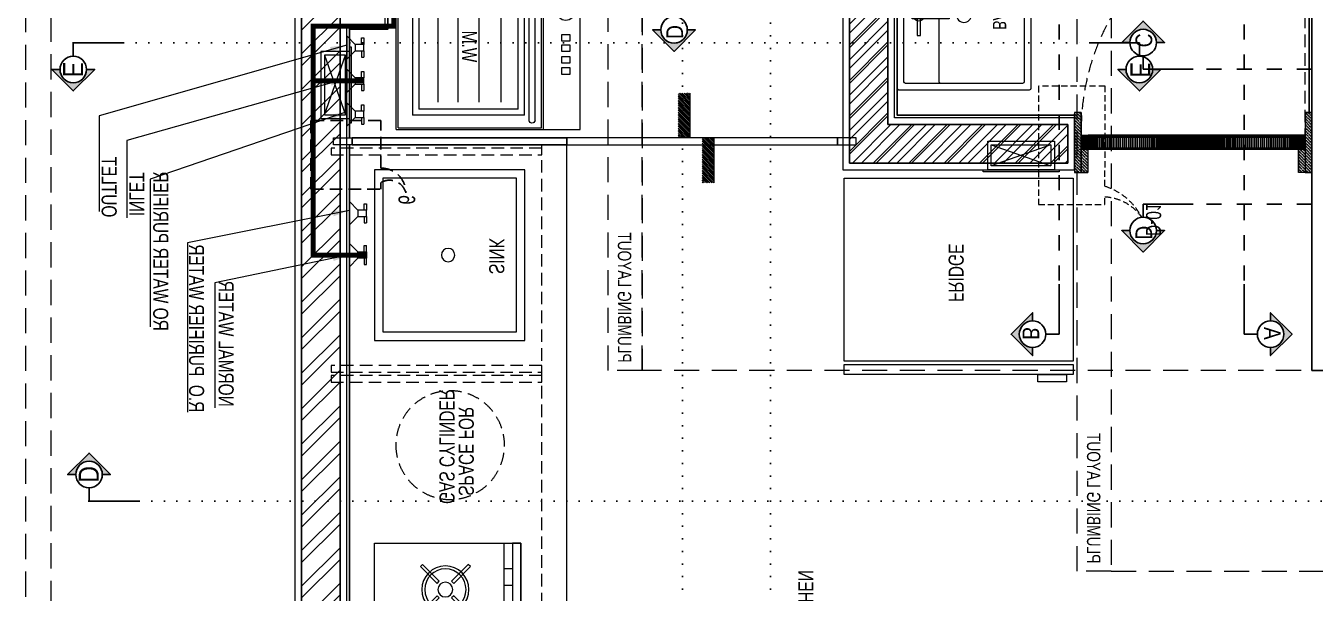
# Model space of a CAD drawing. Header units: inches. Extents: x 899679 to 12882928, y -3363313 to 527800.
# Drawn here: x 915989 to 919846, y 523694 to 525390 of the extents above; entities that cross this region are included whole.
import ezdxf
from ezdxf.enums import TextEntityAlignment as Align

# ---------------------------------------------------------------- set-up
doc = ezdxf.new("R2010")
doc.units = ezdxf.units.IN
doc.header["$LTSCALE"] = 150
for name, pattern in [('Dash', [6, 3, -3]), ('DASHED', [0.75, 0.5, -0.25]), ('DASHED2', [0.375, 0.25, -0.125]), ('DOT2', [0.125, 0, -0.125]), ('HIDDEN', [0.375, 0.25, -0.125])]:
    doc.linetypes.add(name, pattern=pattern)
for name, color, linetype, lineweight in [('46', 46, 'Continuous', 5), ('E-ELECT. SB', 240, 'Continuous', 5), ('el02', 4, 'Continuous', 9), ('ELE-01-MSA', 7, 'Continuous', 30), ('fer', 5, 'Continuous', 9), ('FURNITURE-MSA', 251, 'Continuous', 5), ('g-cen-sym', 8, 'Continuous', 25), ('g-cent-sym', 8, 'Continuous', 15), ('G-DIM', 8, 'Continuous', 15), ('g-dot', 8, 'HIDDEN', 9), ('g-ele-02', 8, 'Continuous', 9), ('g-ele-03', 8, 'Continuous', 5), ('g-ele-3', 8, 'Continuous', 0), ('g-ele02', 8, 'Continuous', 9), ('g-ele03', 8, 'Continuous', 0), ('g-fer', 8, 'Continuous', 9), ('g-text', 8, 'Continuous', 9), ('g-wall', 8, 'Continuous', 30), ('P_Water Supply Downtake pipe', 3, 'Continuous', 25), ('PLASTER', 3, 'Continuous', 9), ('SHEET', 7, 'Continuous', 13), ('STONE', 40, 'Continuous', 18), ('TILE', 8, 'Continuous', 13), ('WALL HATCH-MSA', 251, 'Continuous', 9), ('WALL-MSA', 32, 'Continuous', 30)]:
    doc.layers.add(name, color=color, linetype=linetype, lineweight=lineweight)
for name, color, linetype in [('COLOUMN HATCH', 251, 'Continuous'), ('g-sol250', 8, 'Continuous'), ('TILE SECTION', 152, 'Continuous')]:
    doc.layers.add(name, color=color, linetype=linetype)
doc.styles.add('ARIAL', font='swisscl.ttf')
doc.styles.add('arial unicode', font='swisscl.ttf', dxfattribs={"height": 165})
doc.styles.add('SWINS', font='swissc.ttf')
doc.dimstyles.new('Scale-50', dxfattribs={"dimtxt": 75, "dimasz": 25, "dimexe": 0, "dimexo": 0, "dimgap": 20, "dimtad": 1, "dimdec": 0, "dimrnd": 1, "dimzin": 3, "dimdsep": 46, "dimtxsty": 'ARIAL', "dimblk": 'ARCHTICK', "dimcen": 0, "dimse1": 1, "dimse2": 1, "dimclrd": 50, "dimclrt": 256, "dimadec": 0, "dimazin": 0, "dimtfac": 1, "dimtdec": 0, "dimtmove": 1, "dimatfit": 3, "dimfxl": 1, "dimtolj": 1, "dimtzin": 0, "dimlwd": 18, "dimarcsym": 0})
pattern_1 = [(45, (207735.457, 59958.3721), (0.883883476, -0.883883476), [])]

# ---------------------------------------------------------------- blocks, each defined once
blk = doc.blocks.new('sec')
at = {"layer": 'g-cen-sym'}
h = blk.add_hatch(color=256, dxfattribs=at)
h.paths.add_polyline_path([(0, 538), (-108, 430), (-108, 399, -0.206231), (0, 446, -0.414214), (149, 297), (240, 297)])
h.paths.add_polyline_path([(-108, 399), (-108, 430), (-138, 399), (-138, 352, -0.095653)])
h.paths.add_polyline_path([(-138, 399), (-168, 369), (-168, 297), (-149, 297, -0.094234), (-138, 352)])
h.paths.add_polyline_path([(-168, 369), (-205, 333), (-205, 297), (-168, 297)])
h.paths.add_polyline_path([(-205, 333), (-240, 297), (-205, 297)])
for q in [(0, 149), (-562, 0)]:
    blk.add_line((0, 0), q, dxfattribs=at)
blk.add_lwpolyline([(-149, 297), (-240, 297), (0, 538), (240, 297), (149, 297)], dxfattribs=at)
blk.add_circle((0, 297), 149, dxfattribs=at)
blk = doc.blocks.new('G$C6F56415B')
at = {"layer": 'g-cen-sym', "color": 251, "linetype": 'Dash', "lineweight": -3, "ltscale": 0.1}
for p, q in [((1097.5, -2574.8), (1097.5, -233.3)), ((1501, -2574.8), (1501, -233.3))]:
    blk.add_line(p, q, dxfattribs=at)
at = {"layer": 'PLASTER', "color": 251}
blk.add_lwpolyline([(600, -600), (755, -600), (755, -2015), (2713.5, -2015), (2713.5, -1363), (2868.5, -1363), (2868.5, -2170), (600, -2170)], close=True, dxfattribs=at)
at = {"layer": 'SHEET', "color": 251, "linetype": 'HIDDEN', "ltscale": 2}
for points in [[(0, 0), (3468.5, 0), (3468.5, -2770), (0, -2770)], [(3468.5, -2770), (0, -2770), (0, -2872), (3468.5, -2872)]]:
    blk.add_lwpolyline(points, close=True, dxfattribs=at)
at = {"layer": 'g-cen-sym', "color": 251, "lineweight": -3, "yscale": 0.2666666667908428, "zscale": 0.2666666667908428}
for p, xscale, rotation in [((1097.5, -2674.6), -0.2666666667908428, 89.99999911954795), ((1501, -2674.6), 0.2666666667908428, 270.0000008804522)]:
    blk.add_blockref('sec', p, dxfattribs=dict(at, xscale=xscale, rotation=rotation))
at = {"layer": 'g-cen-sym', "color": 251, "lineweight": -3, "style": 'SWINS'}
for s, p in [('D', (1011.8, -2672.5, 0)), ('C', (1586.7, -2672.5, 0))]:
    blk.add_text(s, height=50, dxfattribs=at).set_placement(p, align=Align.MIDDLE_CENTER)
at = {"layer": 'g-text', "color": 251, "style": 'arial unicode'}
blk.add_text('PLUMBING LAYOUT ', height=40, dxfattribs=at).set_placement((23.5, -2842.6))
blk = doc.blocks.new('A$C90003454')
at = {"layer": '46'}
for points in [[(61, 43.9), (61, 83.9), (41, 83.9), (41, 43.9)], [(689, 83.9), (689, 43.9), (709, 43.9), (709, 83.9)]]:
    blk.add_hatch(color=256, dxfattribs=at).paths.add_polyline_path(points)
at = {"layer": 'g-sol250'}
h = blk.add_hatch(color=256, dxfattribs=at)
h.dxf.hatch_style = 1
h.paths.add_polyline_path([(60, -28), (40, -28), (40, 42), (60, 42)])
h.paths.add_polyline_path([(40, -28), (20, -28), (20, 151), (40, 151)])
h = blk.add_hatch(color=256, dxfattribs=at)
h.dxf.hatch_style = 1
h.paths.add_polyline_path([(710, -28), (690, -28), (690, 42), (710, 42)])
h.paths.add_polyline_path([(730, -28), (710, -28), (710, 151), (730, 151)])
at = {"layer": 'g-dot', "linetype": 'HIDDEN'}
blk.add_lwpolyline([(708, 778.2), (709, 80)], dxfattribs=at)
blk.add_arc((718.4, 100), 678.3, 90.8798, 182.8507, dxfattribs=at)
at = {"layer": 'g-ele-02', "ltscale": 750}
for p, q in [((40, 42), (60, 42)), ((40, -28), (40, 38.1)), ((20, -28), (40, -28))]:
    blk.add_line(p, q, dxfattribs=at)
for points in [[(20, 151), (20, -28), (40, -28), (40, 151)], [(710, 151), (710, -28), (730, -28), (730, 151)], [(40, -28), (40, 42), (60, 42), (60, -28)], [(690, -28), (690, 42), (710, 42), (710, -28)]]:
    blk.add_lwpolyline(points, close=True, dxfattribs=at)
at = {"layer": 'g-ele-3'}
for p, q in [((40, 62), (40, 42)), ((40, 42), (690, 42))]:
    blk.add_line(p, q, dxfattribs=at)
at = {"layer": 'g-ele02'}
for p, q in [((41, 43.9), (41, 83.9)), ((41, 83.9), (61, 83.9)), ((689, 83.9), (61, 83.9)), ((61, 83.9), (61, 43.9)), ((689, 82.9), (61, 82.9)), ((61, 43.9), (41, 43.9)), ((689, 44.9), (61, 44.9)), ((689, 43.9), (61, 43.9))]:
    blk.add_line(p, q, dxfattribs=at)
blk.add_lwpolyline([(689, 43.9), (709, 43.9), (709, 83.9), (689, 83.9)], close=True, dxfattribs=at)
at = {"layer": 'TILE'}
for p, q in [((64, 44.9, 0), (64, 82.9, 0)), ((70.2, 44.9, 0), (70.2, 82.9, 0)), ((76.5, 44.9, 0), (76.5, 82.9, 0)), ((82.7, 44.9, 0), (82.7, 82.9, 0)), ((89, 44.9, 0), (89, 82.9, 0)), ((95.2, 44.9, 0), (95.2, 82.9, 0)), ((101.5, 44.9, 0), (101.5, 82.9, 0)), ((107.7, 44.9, 0), (107.7, 82.9, 0)), ((114, 44.9, 0), (114, 82.9, 0)), ((120.2, 44.9, 0), (120.2, 82.9, 0)), ((126.5, 44.9, 0), (126.5, 82.9, 0)), ((132.7, 44.9, 0), (132.7, 82.9, 0)), ((139, 44.9, 0), (139, 82.9, 0)), ((145.2, 44.9, 0), (145.2, 82.9, 0)), ((151.5, 44.9, 0), (151.5, 82.9, 0)), ((157.7, 44.9, 0), (157.7, 82.9, 0)), ((164, 44.9, 0), (164, 82.9, 0)), ((170.2, 44.9, 0), (170.2, 82.9, 0)), ((176.5, 44.9, 0), (176.5, 82.9, 0)), ((182.7, 44.9, 0), (182.7, 82.9, 0)), ((189, 44.9, 0), (189, 82.9, 0)), ((195.2, 44.9, 0), (195.2, 82.9, 0)), ((201.5, 44.9, 0), (201.5, 82.9, 0)), ((207.7, 44.9, 0), (207.7, 82.9, 0)), ((214, 44.9, 0), (214, 82.9, 0)), ((220.2, 44.9, 0), (220.2, 82.9, 0)), ((226.5, 44.9, 0), (226.5, 82.9, 0)), ((232.7, 44.9, 0), (232.7, 82.9, 0)), ((239, 44.9, 0), (239, 82.9, 0)), ((245.2, 44.9, 0), (245.2, 82.9, 0)), ((245.2, 44.9, 0), (245.2, 82.9, 0)), ((251.5, 44.9, 0), (251.5, 82.9, 0)), ((251.5, 44.9, 0), (251.5, 82.9, 0)), ((257.7, 44.9, 0), (257.7, 82.9, 0)), ((257.7, 44.9, 0), (257.7, 82.9, 0)), ((264, 44.9, 0), (264, 82.9, 0)), ((264, 44.9, 0), (264, 82.9, 0)), ((270.2, 44.9, 0), (270.2, 82.9, 0)), ((270.2, 44.9, 0), (270.2, 82.9, 0)), ((276.5, 44.9, 0), (276.5, 82.9, 0)), ((276.5, 44.9, 0), (276.5, 82.9, 0)), ((282.7, 44.9, 0), (282.7, 82.9, 0)), ((282.7, 44.9, 0), (282.7, 82.9, 0)), ((289, 44.9, 0), (289, 82.9, 0)), ((289, 44.9, 0), (289, 82.9, 0)), ((295.2, 44.9, 0), (295.2, 82.9, 0)), ((301.5, 44.9, 0), (301.5, 82.9, 0)), ((307.7, 44.9, 0), (307.7, 82.9, 0)), ((314, 44.9, 0), (314, 82.9, 0)), ((320.2, 44.9, 0), (320.2, 82.9, 0)), ((326.5, 44.9, 0), (326.5, 82.9, 0)), ((332.7, 44.9, 0), (332.7, 82.9, 0)), ((339, 44.9, 0), (339, 82.9, 0)), ((339, 44.9, 0), (339, 82.9, 0)), ((345.2, 44.9, 0), (345.2, 82.9, 0)), ((351.5, 44.9, 0), (351.5, 82.9, 0)), ((357.7, 44.9, 0), (357.7, 82.9, 0)), ((364, 44.9, 0), (364, 82.9, 0)), ((370.2, 44.9, 0), (370.2, 82.9, 0)), ((376.5, 44.9, 0), (376.5, 82.9, 0)), ((382.7, 44.9, 0), (382.7, 82.9, 0)), ((389, 44.9, 0), (389, 82.9, 0)), ((395.2, 44.9, 0), (395.2, 82.9, 0)), ((401.5, 44.9, 0), (401.5, 82.9, 0)), ((407.7, 44.9, 0), (407.7, 82.9, 0)), ((414, 44.9, 0), (414, 82.9, 0)), ((420.2, 44.9, 0), (420.2, 82.9, 0)), ((426.5, 44.9, 0), (426.5, 82.9, 0)), ((432.7, 44.9, 0), (432.7, 82.9, 0)), ((439, 44.9, 0), (439, 82.9, 0)), ((445.2, 44.9, 0), (445.2, 82.9, 0)), ((451.5, 44.9, 0), (451.5, 82.9, 0)), ((457.7, 44.9, 0), (457.7, 82.9, 0)), ((464, 44.9, 0), (464, 82.9, 0)), ((470.2, 44.9, 0), (470.2, 82.9, 0)), ((476.5, 44.9, 0), (476.5, 82.9, 0)), ((482.7, 44.9, 0), (482.7, 82.9, 0)), ((482.7, 44.9, 0), (482.7, 82.9, 0)), ((489, 44.9, 0), (489, 82.9, 0)), ((489, 44.9, 0), (489, 82.9, 0)), ((495.2, 44.9, 0), (495.2, 82.9, 0)), ((495.2, 44.9, 0), (495.2, 82.9, 0)), ((501.5, 44.9, 0), (501.5, 82.9, 0)), ((501.5, 44.9, 0), (501.5, 82.9, 0)), ((507.7, 44.9, 0), (507.7, 82.9, 0)), ((507.7, 44.9, 0), (507.7, 82.9, 0)), ((514, 44.9, 0), (514, 82.9, 0)), ((514, 44.9, 0), (514, 82.9, 0)), ((520.2, 44.9, 0), (520.2, 82.9, 0)), ((520.2, 44.9, 0), (520.2, 82.9, 0)), ((526.5, 44.9, 0), (526.5, 82.9, 0)), ((526.5, 44.9, 0), (526.5, 82.9, 0)), ((532.7, 44.9, 0), (532.7, 82.9, 0)), ((539, 44.9, 0), (539, 82.9, 0)), ((545.2, 44.9, 0), (545.2, 82.9, 0)), ((551.5, 44.9, 0), (551.5, 82.9, 0)), ((557.7, 44.9, 0), (557.7, 82.9, 0)), ((564, 44.9, 0), (564, 82.9, 0)), ((570.2, 44.9, 0), (570.2, 82.9, 0)), ((576.5, 44.9, 0), (576.5, 82.9, 0)), ((582.7, 44.9, 0), (582.7, 82.9, 0)), ((589, 44.9, 0), (589, 82.9, 0)), ((595.2, 44.9, 0), (595.2, 82.9, 0)), ((601.5, 44.9, 0), (601.5, 82.9, 0)), ((607.7, 44.9, 0), (607.7, 82.9, 0)), ((614, 44.9, 0), (614, 82.9, 0)), ((620.2, 44.9, 0), (620.2, 82.9, 0)), ((626.5, 44.9, 0), (626.5, 82.9, 0)), ((632.7, 44.9, 0), (632.7, 82.9, 0)), ((639, 44.9, 0), (639, 82.9, 0)), ((645.2, 44.9, 0), (645.2, 82.9)), ((651.5, 44.9, 0), (651.5, 82.9, 0)), ((657.7, 44.9, 0), (657.7, 82.9, 0)), ((664, 44.9, 0), (664, 82.9, 0)), ((670.2, 44.9, 0), (670.2, 82.9, 0)), ((676.5, 44.9, 0), (676.5, 82.9, 0)), ((682.7, 44.9, 0), (682.7, 82.9, 0)), ((689, 44.9, 0), (689, 82.9, 0))]:
    blk.add_line(p, q, dxfattribs=at)
at = {"layer": 'TILE SECTION'}
blk.add_line((20, 139, 0), (20, 147, 0), dxfattribs=at)
blk.add_lwpolyline([(28, -28), (28, -28)], dxfattribs=at)
blk = doc.blocks.new('G$CDDA0B9F1')
for p, q in [((-400, 220), (-400, -220)), ((-5, 225), (-395, 225)), ((-380, 200), (-380, -200)), ((-130, 205), (-375, 205)), ((-25, 205), (-130, 205)), ((-125, -200), (-125, 200)), ((-20, -200), (-20, 200)), ((0, -220), (0, 220)), ((-395, -225), (-5, -225)), ((-375, -205), (-130, -205)), ((-130, -205), (-25, -205))]:
    blk.add_line(p, q)
at = {"elevation": 0}
blk.add_lwpolyline([(-155, -11.4), (-45, -11.4), (-45, 11.4), (-155, 11.4)], close=True, dxfattribs=at)
for points in [[(-74.5, -11.4), (-54.5, -11.4), (-54.5, 11.4), (-74.5, 11.4)], [(-59.5, -11.4), (-59.5, -61.4), (-69.5, -61.4), (-69.5, -11.4)]]:
    blk.add_lwpolyline(points, close=True)
for centre, radius in [((-199.5, 0), 22.5), ((-64.5, 0), 17.5)]:
    blk.add_circle(centre, radius)
for centre, start, end in [((-395, 220), 90, 180), ((-375, 200), 90, 180), ((-130, 200), 0, 90), ((-25, 200), 0, 90), ((-5, 220), 0, 90), ((-395, -220), 180, 270), ((-375, -200), 180, 270), ((-130, -200), 270, 0), ((-25, -200), 270, 0), ((-5, -220), 270, 0)]:
    blk.add_arc(centre, 5, start, end)
blk = doc.blocks.new('G$C0B7125EA')
at = {"layer": 'WALL HATCH-MSA', "lineweight": 0}
h = blk.add_hatch(dxfattribs=at)
h.set_pattern_fill('ANSI32', color=251, scale=200)
h.set_pattern_definition([(45, (-1157248.5, -736189.16), (-53.0330086, 53.0330086), []), (45, (-1157213.145, -736189.16), (-53.0330086, 53.0330086), [])])
h.paths.add_polyline_path([(-1942, 510), (-2057, 510), (-2057, -143), (143, -143), (143, 1375), (28, 1375), (28, -28), (-1942, -28)])
at = {"layer": 'g-cen-sym', "color": 251, "linetype": 'Dash', "lineweight": -3, "ltscale": 0.1}
for p, q in [((517.1, 1037.4), (-2418.8, 1037.5)), ((517.1, 484), (-2418.8, 484))]:
    blk.add_line(p, q, dxfattribs=at)
at = {"layer": 'g-cent-sym', "color": 251, "linetype": 'HIDDEN', "ltscale": 0.5, "elevation": 1}
blk.add_lwpolyline([(-1827.2, 621.4), (-1826.9, 422.7), (-2180.5, 422.5), (-2180.8, 621.3), (-2157.6, 621.3, 0.230294), (-2218.2, 730.2, -0.199841), (-2126, 621.3)], format="xyb", close=True, dxfattribs=at)
at = {"layer": 'PLASTER', "color": 251}
blk.add_lwpolyline([(-408.5, 1995), (-408.5, 1240), (-2677, 1240), (-2677, 1995)], dxfattribs=at)
blk.add_lwpolyline([(-2077, 530), (-1922, 530), (-1922, -8), (8, -8), (8, 1395), (163, 1395), (163, -163), (-2077, -163)], close=True, dxfattribs=at)
at = {"layer": 'SHEET', "color": 251, "linetype": 'HIDDEN', "ltscale": 2}
for points in [[(-2677, -763), (763, -763), (763, 1995), (-2677, 1995)], [(763, -763), (-2677, -763), (-2677, -865), (763, -865)]]:
    blk.add_lwpolyline(points, close=True, dxfattribs=at)
at = {"layer": 'TILE SECTION', "color": 251}
for points in [[(-408.5, 1240), (-408.5, 1232), (-1906, 1232)], [(-1914, 530), (-1914, 0), (0, 0), (0, 1224)]]:
    blk.add_lwpolyline(points, dxfattribs=at)
at = {"layer": 'WALL-MSA', "color": 251}
for p, q in [((-1942, 510), (-2057, 510)), ((-2057, 510), (-2057, -143)), ((-1942, 510), (-1942, -28)), ((28, -28), (-1942, -28)), ((143, -143), (-2057, -143))]:
    blk.add_line(p, q, dxfattribs=at)
at = {"layer": 'fer', "color": 251, "rotation": 269.9999999999998}
blk.add_blockref('G$CDDA0B9F1', (-1614, 0), dxfattribs=at)
at = {"layer": 'g-cen-sym', "color": 251, "lineweight": -3, "xscale": -0.2666666667908428, "yscale": 0.2666666667908428, "zscale": 0.2666666667908428}
blk.add_blockref('sec', (-2568.6, 1037.5), dxfattribs=at)
at = {"layer": 'g-cen-sym', "color": 251, "lineweight": -3, "yscale": 0.2666666667908428, "zscale": 0.2666666667908428}
for p, xscale, rotation in [((-2568.6, 484), 0.2666666667908428, 180), ((-1579.5, -667.6), -0.2666666667908428, 89.99999911954795)]:
    blk.add_blockref('sec', p, dxfattribs=dict(at, xscale=xscale, rotation=rotation))
at = {"layer": 'g-dot', "color": 251, "ltscale": 0.2, "xscale": -1, "rotation": 270}
blk.add_blockref('A$C90003454', (-2057, 510), dxfattribs=at)
at = {"layer": 'g-cen-sym', "color": 251, "lineweight": -3, "style": 'SWINS'}
for s, p in [('A', (-2566.2, 1121.8, 0)), ('B', (-2566.2, 399.6, 0)), ('D', (-1665.2, -665.5, 0))]:
    blk.add_text(s, height=50, dxfattribs=at).set_placement(p, align=Align.MIDDLE_CENTER)
at = {"layer": 'g-cent-sym', "color": 251, "linetype": 'DASHED', "lineweight": 0, "ltscale": 100, "style": 'ARIAL'}
blk.add_text('D-01', height=45, dxfattribs=at).set_placement((-2274.9, 744.1, 0))
at = {"layer": 'g-text', "color": 251, "style": 'arial unicode'}
blk.add_text('BASIN', height=40, dxfattribs=at).set_placement((-1597, 306, -0.2), align=Align.MIDDLE)
blk.add_text('PLUMBING LAYOUT ', height=40, dxfattribs=at).set_placement((-2653.5, -835.6))
blk = doc.blocks.new('STUV')
at = {"layer": 'FURNITURE-MSA'}
for p, q in [((168.7, 0, 0), (168.7, -600, 0)), ((-81.5, -69.6), (-75.3, -63.3)), ((-31.4, -119.7), (-81.5, -69.6)), ((-75.3, -63.3), (-25.2, -113.4)), ((11.8, -113.4), (61.9, -63.3)), ((68.2, -69.6), (18.1, -119.7)), ((61.9, -63.3), (68.2, -69.6)), ((168.7, -75.9, 0), (193.7, -75.9, 0)), ((-25.2, -113.4), (-31.4, -119.7)), ((18.1, -119.7), (11.8, -113.4)), ((193.7, -125.7, 0), (168.7, -125.7, 0)), ((-81.5, -206.8), (-31.4, -156.7)), ((-25.2, -162.9), (-75.3, -213)), ((-31.4, -156.7), (-25.2, -162.9)), ((11.8, -162.9), (18.1, -156.7)), ((61.9, -213), (11.8, -162.9)), ((18.1, -156.7), (68.2, -206.8)), ((-75.3, -213), (-81.5, -206.8)), ((68.2, -206.8), (61.9, -213)), ((-81.5, -393.2), (-75.3, -387)), ((-31.4, -443.3), (-81.5, -393.2)), ((-75.3, -387), (-25.2, -437.1)), ((11.8, -437.1), (61.9, -387)), ((68.2, -393.2), (18.1, -443.3)), ((61.9, -387), (68.2, -393.2)), ((-25.2, -437.1), (-31.4, -443.3)), ((18.1, -443.3), (11.8, -437.1)), ((-81.5, -530.4), (-31.4, -480.3)), ((-25.2, -486.6), (-75.3, -536.7)), ((-31.4, -480.3), (-25.2, -486.6)), ((11.8, -486.6), (18.1, -480.3)), ((61.9, -536.7), (11.8, -486.6)), ((18.1, -480.3), (68.2, -530.4)), ((193.7, -474.3, 0), (168.7, -474.3, 0)), ((-75.3, -536.7), (-81.5, -530.4)), ((68.2, -530.4), (61.9, -536.7)), ((193.7, -524.1, 0), (168.7, -524.1, 0))]:
    blk.add_line(p, q, dxfattribs=at)
for points in [[(-218.6, -600), (218.6, -600), (218.6, 0), (-218.6, 0)], [(218.6, -600), (193.7, -600), (193.7, 0), (218.6, 0)]]:
    blk.add_lwpolyline(points, close=True, dxfattribs=at)
for centre, radius in [((-6.7, -138.2), 70.6), ((-6.7, -138.2), 61.8), ((-6.7, -138.2), 22.1), ((-6.7, -461.8), 70.6), ((-6.7, -461.8), 61.8), ((-6.7, -461.8), 22.1)]:
    blk.add_circle(centre, radius, dxfattribs=at)
blk = doc.blocks.new('TAP-1')
for p, q in [((9.5, -44.4), (28.6, -44.4)), ((9.5, -50.8), (28.6, -50.8)), ((28.6, -44.4), (28.6, -50.8))]:
    blk.add_line(p, q)
for points in [[(-9.5, -25.4), (-34.9, 0), (34.9, 0), (9.5, -25.4)], [(-9.5, -44.4), (-28.6, -44.4), (-28.6, -50.8), (-9.5, -50.8)]]:
    blk.add_lwpolyline(points)
blk.add_lwpolyline([(9.5, -25.4), (9.5, -50.8), (-9.5, -50.8), (-9.5, -25.4)], close=True)
blk = doc.blocks.new('DFHDS')
blk.add_line((5755.9, -4544.8), (5755.9, -5229.8))
blk.add_lwpolyline([(5755.9, -5229.8), (6302.7, -5229.8), (6302.7, -4544.8), (5755.9, -4544.8)])
for points in [[(6312.7, -5229.8), (6342.7, -5229.8), (6342.7, -4544.8), (6312.7, -4544.8)], [(6342.7, -5210.3), (6364.5, -5210.3), (6364.5, -5124), (6342.7, -5124)]]:
    blk.add_lwpolyline(points, close=True)
blk = doc.blocks.new('A$C355B709C')
at = {"layer": 'E-ELECT. SB', "ltscale": 750}
for p, q in [((100, 91), (-100, 91)), ((-100, 91), (-100, 6)), ((-89.3, 80.3), (89.3, 17.3)), ((89.3, 80.3), (-89.3, 17.3)), ((100, 6), (100, 91)), ((-100, 6), (-113.3, 6)), ((-113.3, 6), (-113.3, 0)), ((-113.3, 0), (113.3, 0)), ((-100, 6), (100, 6)), ((113.3, 6), (100, 6)), ((113.3, 0), (113.3, 6))]:
    blk.add_line(p, q, dxfattribs=at)
blk.add_lwpolyline([(-89.3, 17.3), (89.3, 17.3), (89.3, 80.3), (-89.3, 80.3)], close=True, dxfattribs=at)
blk = doc.blocks.new('G$C7E7AA53E')
at = {"ltscale": 100}
for p, q in [((0, 0), (0.55, 0)), ((0, -0.6), (0, 0)), ((0.55, -0.6), (0.55, 0)), ((0.1814, -0.0611), (0.1814, -0.033)), ((0.1814, -0.033), (0.2014, -0.033)), ((0.2014, -0.033), (0.2014, -0.0611)), ((0.2174, -0.0611), (0.2174, -0.033)), ((0.2174, -0.033), (0.2374, -0.033)), ((0.2374, -0.033), (0.2374, -0.0611)), ((0.2554, -0.0611), (0.2554, -0.033)), ((0.2554, -0.033), (0.2754, -0.033)), ((0.2754, -0.033), (0.2754, -0.0611)), ((0.2894, -0.033), (0.3095, -0.033)), ((0.2894, -0.0611), (0.2894, -0.033)), ((0.3095, -0.033), (0.3095, -0.0611)), ((0.2014, -0.0611), (0.1814, -0.0611)), ((0.2374, -0.0611), (0.2174, -0.0611)), ((0.2754, -0.0611), (0.2554, -0.0611)), ((0.3095, -0.0611), (0.2894, -0.0611)), ((0, -0.12), (0.55, -0.12)), ((0.006, -0.126), (0.544, -0.126)), ((0.006, -0.594), (0.006, -0.126)), ((0.544, -0.594), (0.544, -0.126)), ((0.5209, -0.1673), (0.0291, -0.1673)), ((0.0292, -0.1472), (0.5208, -0.1472)), ((0.0469, -0.182), (0.5071, -0.182)), ((0.0469, -0.182), (0.0469, -0.5467)), ((0.0669, -0.202), (0.4871, -0.202)), ((0.0669, -0.202), (0.0669, -0.5267)), ((0.4871, -0.202), (0.4871, -0.5267)), ((0.5071, -0.182), (0.5071, -0.5467)), ((0.0894, -0.2574), (0.4516, -0.2574)), ((0.0894, -0.3295), (0.4516, -0.3295)), ((0.0894, -0.3976), (0.4516, -0.3976)), ((0.0894, -0.4637), (0.4516, -0.4637)), ((0.5071, -0.5467), (0.0469, -0.5467)), ((0.4871, -0.5267), (0.0669, -0.5267)), ((0, -0.6), (0.55, -0.6)), ((0.006, -0.594), (0.544, -0.594))]:
    blk.add_line(p, q, dxfattribs=at)
for centre in [(0.3866, -0.0469), (0.4767, -0.0469)]:
    blk.add_circle(centre, 0.0295, dxfattribs=at)
for centre, start, end in [((0.0317, -0.1573), 103.7318, 255.3279), ((0.5183, -0.1573), 284.6721, 76.2682)]:
    blk.add_arc(centre, 0.0103, start, end, dxfattribs=at)
blk = doc.blocks.new('5t45t')
at = {"lineweight": 5}
h = blk.add_hatch(dxfattribs=at)
h.set_pattern_fill('ANSI31', color=250, scale=20, style=0)
h.set_pattern_definition(pattern_1)
h.paths.add_polyline_path([(222899.4, -15709.3), (222887.5, -15709.3), (222887.5, -15664.5), (222899.4, -15664.5)])
h = blk.add_hatch(dxfattribs=at)
h.set_pattern_fill('ANSI31', color=250, scale=20, style=0)
h.set_pattern_definition(pattern_1)
h.paths.add_polyline_path([(222875.6, -15754), (222863.7, -15754), (222863.7, -15709.3), (222875.6, -15709.3)])
at = {"color": 7}
blk.add_lwpolyline([(222899.4, -15664.5), (222899.4, -15709.3), (222875.6, -15709.3), (222875.6, -15754)], dxfattribs=at)
blk = doc.blocks.new('_ArchTick')
at = {"color": 0, "linetype": 'ByBlock', "const_width": 0.15}
blk.add_lwpolyline([(-0.5, -0.5), (0.5, 0.5)], dxfattribs=at)
blk = doc.blocks.new('G$C5646BBEC')
at = {"layer": 'COLOUMN HATCH'}
h = blk.add_hatch(color=252, dxfattribs=at)
h.dxf.hatch_style = 1
h.paths.add_polyline_path([(-2722.7, 3824.3), (-2722.7, 3812.3), (-2756.7, 3812.3), (-2756.7, 3824.3)])
h = blk.add_hatch(color=252, dxfattribs=at)
h.dxf.hatch_style = 1
h.paths.add_polyline_path([(-2756.7, 3170.3), (-2756.7, 3812.3), (-2755.7, 3812.3), (-2755.7, 3170.3)])
h = blk.add_hatch(dxfattribs=at)
h.set_pattern_fill('ANSI31', color=252, scale=2, angle=135)
h.set_pattern_definition([(180, (-16252459.537, -33574458.2603), (-4e-16, -6.35), [])])
h.paths.add_polyline_path([(-2755.7, 3812.3), (-2755.7, 3170.3), (-2755.7, 3158.3), (-2723.7, 3158.3), (-2723.7, 3170.3), (-2723.7, 3812.3)])
h = blk.add_hatch(color=252, dxfattribs=at)
h.dxf.hatch_style = 1
h.paths.add_polyline_path([(-2723.7, 3170.3), (-2722.7, 3170.3), (-2722.7, 3812.3), (-2723.7, 3812.3)])
h = blk.add_hatch(color=252, dxfattribs=at)
h.dxf.hatch_style = 1
h.paths.add_polyline_path([(-2722.7, 3158.3), (-2722.7, 3170.3), (-2756.7, 3170.3), (-2756.7, 3158.3)])
at = {"layer": 'g-ele-03'}
h = blk.add_hatch(dxfattribs=at)
h.set_pattern_fill('ANSI36', color=252, scale=2, angle=90)
h.set_pattern_definition([(315, (-16252799.916, -33582623.192), (12.3478521665, -3.3675960454), [15.875, -3.175, 0, -3.175])])
h.paths.add_polyline_path([(-2828.7, 3826.3), (-2828.7, 3846.3), (-2649.7, 3846.3), (-2649.7, 3826.3)])
h.paths.add_polyline_path([(-2828.7, 3806.3), (-2828.7, 3826.3), (-2758.7, 3826.3), (-2758.7, 3806.3)])
h = blk.add_hatch(dxfattribs=at)
h.set_pattern_fill('ANSI36', color=252, scale=2, angle=270)
h.set_pattern_definition([(315, (-16252799.916, -33582473.192), (12.3478521665, -3.3675960454), [15.875, -3.175, 0, -3.175])])
h.paths.add_polyline_path([(-2828.7, 3156.3), (-2828.7, 3136.3), (-2649.7, 3136.3), (-2649.7, 3156.3)])
h.paths.add_polyline_path([(-2828.7, 3176.3), (-2828.7, 3156.3), (-2758.7, 3156.3), (-2758.7, 3176.3)])
at = {"layer": 'WALL HATCH-MSA', "lineweight": 0}
h = blk.add_hatch(dxfattribs=at)
h.set_pattern_fill('ANSI32', color=252, scale=200)
h.set_pattern_definition([(45, (-1157992.2, -733582.86), (-53.0330086, 53.0330086), []), (45, (-1157956.845, -733582.86), (-53.0330086, 53.0330086), [])])
h.paths.add_polyline_path([(-600.7, 3981.3), (-715.7, 3981.3), (-715.7, 2578.3), (-2685.7, 2578.3), (-2685.7, 3116.3), (-2800.7, 3116.3), (-2800.7, 2463.3), (-600.7, 2463.3)])
h = blk.add_hatch(dxfattribs=at)
h.set_pattern_fill('ANSI32', color=252, scale=200)
h.set_pattern_definition([(45, (-1157992.2, -733567.86), (-53.0330086, 53.0330086), []), (45, (-1157956.845, -733567.86), (-53.0330086, 53.0330086), [])])
h.paths.add_polyline_path([(-5972.1, 1626.5), (-5857.1, 1626.5), (-5857.1, 3001.3), (-5057.1, 3001.3), (-5057.1, 3116.3), (-5972.1, 3116.3)])
h.paths.add_polyline_path([(-5857.1, 940), (-5857.1, 826), (-6087.1, 826), (-6087.1, 825), (-600.7, 825), (-600.7, 1055), (-1287.2, 1055), (-1287.2, 940)])
at = {"layer": 'el02', "color": 252}
for p, q in [((-2649.7, 3846.3, 0), (-2828.7, 3846.3, 0)), ((-2828.7, 3846.3, 0), (-2828.7, 3806.3, 0)), ((-2649.7, 3826.3, 0), (-2828.7, 3826.3, 0)), ((-2758.7, 3826.3, 0), (-2758.7, 3806.3, 0)), ((-2649.7, 3826.3, 0), (-2649.7, 3846.3, 0)), ((-2758.7, 3806.3, 0), (-2828.7, 3806.3, 0)), ((-2758.7, 3176.3, 0), (-2828.7, 3176.3, 0)), ((-2828.7, 3136.3, 0), (-2828.7, 3176.3, 0)), ((-2758.7, 3156.3, 0), (-2758.7, 3176.3, 0)), ((-2649.7, 3156.3, 0), (-2828.7, 3156.3, 0)), ((-2649.7, 3136.3, 0), (-2828.7, 3136.3, 0)), ((-2649.7, 3156.3, 0), (-2649.7, 3136.3, 0))]:
    blk.add_line(p, q, dxfattribs=at)
at = {"layer": 'ELE-01-MSA', "color": 252}
blk.add_lwpolyline([(-2745.7, 976), (-2745.7, 1618), (-2725.7, 1618), (-2725.7, 976)], close=True, dxfattribs=at)
at = {"layer": 'g-cen-sym', "color": 252, "linetype": 'DOT2', "ltscale": 2}
for p, q in [((-3811.1, 188.9), (-3811.1, 3917.4)), ((-2441.7, 141.9), (-2441.7, 3180.6)), ((-164.3, 2227.6), (-6307.9, 2227.6)), ((-164.3, 1963.8), (-6307.9, 1963.8))]:
    blk.add_line(p, q, dxfattribs=at)
at = {"layer": 'g-cen-sym', "color": 252, "linetype": 'DASHED2', "elevation": 0}
blk.add_lwpolyline([(-2859.3, 1061.4, 0.501633), (-2889.6, 1136.6, -0.427244), (-2816.1, 1061.4), (-2673.9, 1061.4), (-2673.9, 852.6), (-2878.6, 852.6), (-2878.6, 1061.4)], format="xyb", close=True, dxfattribs=at)
at = {"layer": 'g-dot', "color": 252, "elevation": 0}
blk.add_lwpolyline([(-5304.1, 2973.3), (-5304.1, 1626.5), (-5304.1, 1543), (-2745.7, 1543)], dxfattribs=at)
at = {"layer": 'g-dot', "color": 252}
for points in [[(-3435.7, 913), (-3455.7, 913), (-3455.7, 1543), (-3435.7, 1543)], [(-3405.7, 913), (-3425.7, 913), (-3425.7, 1543), (-3405.7, 1543)], [(-2755.7, 913), (-2775.7, 913), (-2775.7, 1543), (-2755.7, 1543)]]:
    blk.add_lwpolyline(points, close=True, dxfattribs=at)
blk.add_circle((-3644, 1269.2, 0), 162.5, dxfattribs=at)
at = {"layer": 'g-ele02', "color": 252, "elevation": 0}
blk.add_lwpolyline([(-5229.1, 2973.3), (-5229.1, 1626.5), (-5229.1, 1618), (-2745.7, 1618)], dxfattribs=at)
at = {"layer": 'g-ele03', "color": 252}
blk.add_lwpolyline([(-2745.7, 2427.3), (-2725.7, 2427.3), (-2725.7, 1618), (-2745.7, 1618)], close=True, dxfattribs=at)
at = {"layer": 'g-fer', "color": 252}
for points in [[(-3330.7, 1043), (-3330.7, 1493), (-2820.7, 1493), (-2820.7, 1043)], [(-3305.7, 1068), (-3305.7, 1468), (-2845.7, 1468), (-2845.7, 1068)]]:
    blk.add_lwpolyline(points, close=True, dxfattribs=at)
blk.add_circle((-3075.7, 1263), 20, dxfattribs=at)
at = {"layer": 'g-wall', "color": 252}
for p, q in [((-2756.7, 3170.3, 0), (-2756.7, 3812.3, 0)), ((-2755.7, 3812.3, 0), (-2755.7, 3170.3, 0)), ((-2723.7, 3812.3, 0), (-2723.7, 3170.3, 0)), ((-2722.7, 3170.3, 0), (-2722.7, 3812.3, 0)), ((-2752.7, 3170.3, 0), (-2756.7, 3170.3, 0))]:
    blk.add_line(p, q, dxfattribs=at)
at = {"layer": 'g-wall', "color": 252, "elevation": 0}
for points in [[(-2722.7, 3824.3), (-2722.7, 3812.3), (-2756.7, 3812.3), (-2756.7, 3824.3)], [(-2722.7, 3158.3), (-2722.7, 3170.3), (-2756.7, 3170.3), (-2756.7, 3158.3)]]:
    blk.add_lwpolyline(points, close=True, dxfattribs=at)
at = {"layer": 'PLASTER', "color": 252}
blk.add_lwpolyline([(-3420.7, 4181.3), (-3420.7, 3846.3), (-1152.2, 3846.3), (-1152.2, 4181.3)], dxfattribs=at)
at = {"layer": 'PLASTER', "color": 252, "elevation": 0}
blk.add_lwpolyline([(-580.7, 4001.3), (-580.7, 2443.3), (-2820.7, 2443.3), (-2820.7, 3136.3), (-2665.7, 3136.3), (-2665.7, 2598.3), (-735.7, 2598.3), (-735.7, 4001.3)], close=True, dxfattribs=at)
blk.add_lwpolyline([(-6572.1, 1646.5), (-5992.1, 1646.5), (-5992.1, 3136.3), (-5037.1, 3136.3), (-5037.1, 2981.3), (-5837.1, 2981.3), (-5837.1, 1626.5), (-5837.1, 960), (-2392.2, 960), (-2392.2, 1075), (-1172.2, 1075), (-580.7, 1075), (-580.7, 805), (-6107.1, 805), (-6107.1, 1376.5), (-6572.1, 1376.5)], dxfattribs=at)
at = {"layer": 'SHEET', "color": 252, "linetype": 'HIDDEN', "ltscale": 2}
for points in [[(-6571.4, 4181.3), (0, 4181.3), (-0.7, 75), (-6572.1, 75)], [(-6572.1, 0), (0, 0), (0, 75), (-6572.1, 75)]]:
    blk.add_lwpolyline(points, close=True, dxfattribs=at)
at = {"layer": 'STONE', "color": 252}
for points in [[(-2725.7, 2483.3), (-2725.7, 2427.3), (-2745.7, 2427.3), (-2745.7, 2483.3)], [(-2725.7, 920), (-2725.7, 976), (-2745.7, 976), (-2745.7, 920)]]:
    blk.add_lwpolyline(points, close=True, dxfattribs=at)
at = {"layer": 'TILE SECTION', "color": 252, "elevation": 0}
for points in [[(-5229.1, 2981.3), (-5229.1, 2973.3), (-5829.1, 2973.3), (-5829.1, 1626.5), (-5829.1, 968), (-2745.7, 968)], [(-2725.7, 968), (-2400.2, 968), (-2400.2, 1083), (-1315.2, 1083)]]:
    blk.add_lwpolyline(points, dxfattribs=at)
at = {"layer": 'WALL-MSA', "color": 252}
for p, q in [((-2685.7, 3116.3), (-2800.7, 3116.3)), ((-2800.7, 3116.3), (-2800.7, 2463.3)), ((-2685.7, 3116.3), (-2685.7, 2578.3)), ((-715.7, 2578.3), (-2685.7, 2578.3)), ((-600.7, 2463.3), (-2800.7, 2463.3)), ((-1287.2, 940), (-5857.1, 940)), ((-600.7, 825), (-6087.1, 825))]:
    blk.add_line(p, q, dxfattribs=at)
at = {"layer": 'E-ELECT. SB', "color": 252, "ltscale": 300, "rotation": 270}
blk.add_blockref('A$C355B709C', (-2826.7, 2976.8, 0), dxfattribs=at)
at = {"layer": 'E-ELECT. SB', "color": 252, "xscale": -1, "rotation": 180}
blk.add_blockref('A$C355B709C', (-2567.1, 973.8, 0), dxfattribs=at)
at = {"layer": 'fer', "color": 252, "xscale": -1, "rotation": 180}
blk.add_blockref('TAP-1', (-3075.7, 968, 0), dxfattribs=at)
at = {"layer": 'fer', "color": 252, "rotation": 180}
for p in [(-2950.7, 968, 0), (-2655.3, 960, 0), (-2555.3, 960, 0), (-2455.3, 960, 0)]:
    blk.add_blockref('TAP-1', p, dxfattribs=at)
at = {"layer": 'FURNITURE-MSA', "color": 252}
for name, p, rotation in [('DFHDS', (2910.2, -2097.5, 0), 180), ('STUV', (-4537.5, 1261.6, 0), 90.00000000000001)]:
    blk.add_blockref(name, p, dxfattribs=dict(at, rotation=rotation))
at = {"layer": 'FURNITURE-MSA', "color": 252, "xscale": 916.6666666652663, "yscale": 916.6666666652663, "zscale": 916.6666666652663}
blk.add_blockref('G$C7E7AA53E', (-2700.7, 1658), dxfattribs=at)
at = {"layer": 'g-cen-sym', "color": 252, "linetype": 'DASHED2', "ltscale": 10, "yscale": 0.2666666667908429, "zscale": 0.2666666667908429}
for p, xscale, rotation in [((-2441.7, 3330.3), 0.2666666667908429, 90), ((-3811.1, 189.1), 0.2666666667908429, 270), ((-2441.7, 142.1), -0.2666666667908429, 89.99999999999993)]:
    blk.add_blockref('sec', p, dxfattribs=dict(at, xscale=xscale, rotation=rotation))
at = {"layer": 'G-DIM', "color": 252, "xscale": 3.000000000000001, "yscale": 3.000000000000001, "zscale": 3.000000000000001, "rotation": 90}
blk.add_blockref('5t45t', (-49853.5, -666639.9), dxfattribs=at)
at = {"layer": 'g-cen-sym', "color": 252, "linetype": 'DASHED2', "ltscale": 10, "style": 'SWINS'}
for s, p in [('E', (-2522.5, 3333.3, 0)), ('D', (-3731.4, 188.4, 0)), ('E', (-2521.4, 141.4, 0))]:
    blk.add_text(s, height=60, dxfattribs=at).set_placement(p, align=Align.MIDDLE_CENTER)
at = {"layer": 'g-cen-sym', "color": 252, "linetype": 'DASHED2', "style": 'ARIAL'}
blk.add_text('6', height=50, dxfattribs=at).set_placement((-2924.8, 1114.6, 0))
at = {"layer": 'g-text', "color": 7, "style": 'arial unicode'}
for s, p in [('FRIDGE', (-3041.9, 2782.4, 0)), ('SPACE FOR', (-3529.1, 1317.3, 0)), ('GAS CYLINDER', (-3476.5, 1259.7, 0))]:
    blk.add_text(s, height=45, dxfattribs=at).set_placement(p, align=Align.MIDDLE_RIGHT)
for s, p in [('KITCHEN ', (-4220.2, 2310.2)), ('SINK', (-3132.7, 1386, 0)), ('W.M', (-2499.4, 1304.2, 0))]:
    blk.add_text(s, height=45, dxfattribs=at).set_placement(p)
for s, p in [('NORMAL WATER', (-3529.2, 599.2, 0)), ('R.O  PURIFIER WATER', (-3545.8, 510.8, 0)), ('RO WATER PURIFIER', (-3302.1, 403.6, 0)), ('INLET', (-2959.5, 331.9)), ('OUTLET', (-2963, 249.3))]:
    blk.add_text(s, height=45, dxfattribs=at).set_placement(p, align=Align.MIDDLE_LEFT)
at = {"layer": 'g-text', "color": 252}
for points, override in [([(-2942, 968, 0), (-3039.3, 484.1, 0), (-3545.8, 484.1, 0)], {"dimasz": 50, "dimtad": 0}), ([(-3075.5, 968, 0), (-3159, 564.9, 0), (-3532.1, 564.9, 0)], {"dimasz": 50, "dimtad": 0}), ([(-2647.8, 960, 0), (-2848.5, 371.9, 0), (-3290.1, 371.9, 0)], {"dimscale": 1, "dimtxt": 75, "dimasz": 50, "dimgap": 20, "dimtad": 0, "dimtxsty": 'ARIAL', "dimclrd": 50, "dimlwd": 18}), ([(-2547.8, 960, 0), (-2733.4, 302.3, 0), (-2964.2, 302.3, 0)], {"dimscale": 1, "dimtxt": 75, "dimasz": 50, "dimgap": 20, "dimtad": 0, "dimtxsty": 'ARIAL', "dimclrd": 50, "dimlwd": 18}), ([(-2447.8, 960, 0), (-2659.3, 219.7, 0), (-2945.5, 219.7, 0)], {"dimscale": 1, "dimtxt": 75, "dimasz": 50, "dimgap": 20, "dimtad": 0, "dimtxsty": 'ARIAL', "dimclrd": 50, "dimlwd": 18})]:
    blk.add_leader(points, dimstyle='Scale-50', override=override, dxfattribs=at)

msp = doc.modelspace()

# ---------------------------------------------------------------- linework, layer by layer
at = {"layer": 'P_Water Supply Downtake pipe', "ltscale": 20, "const_width": 15, "elevation": 0}
for points in [[(917008, 524704.6), (916849, 524704.6), (916849, 525389.1), (917089.5, 525389.1), (917089.5, 526498.1), (918487, 526498.1)], [(917000, 525225), (916849, 525225)]]:
    msp.add_lwpolyline(points, dxfattribs=at)

# ---------------------------------------------------------------- block references
at = {"color": 2, "xscale": -1, "rotation": 270}
for name, p in [('G$C0B7125EA', (918595.5, 527036.6, 0)), ('G$C6F56415B', (922005.5, 523759.6))]:
    msp.add_blockref(name, p, dxfattribs=at)
at = {"layer": 'P_Water Supply Downtake pipe', "ltscale": 20, "xscale": -1, "rotation": 270}
msp.add_blockref('G$C5646BBEC', (915989.2, 527780.3), dxfattribs=at)

doc.saveas('drawing.dxf')
